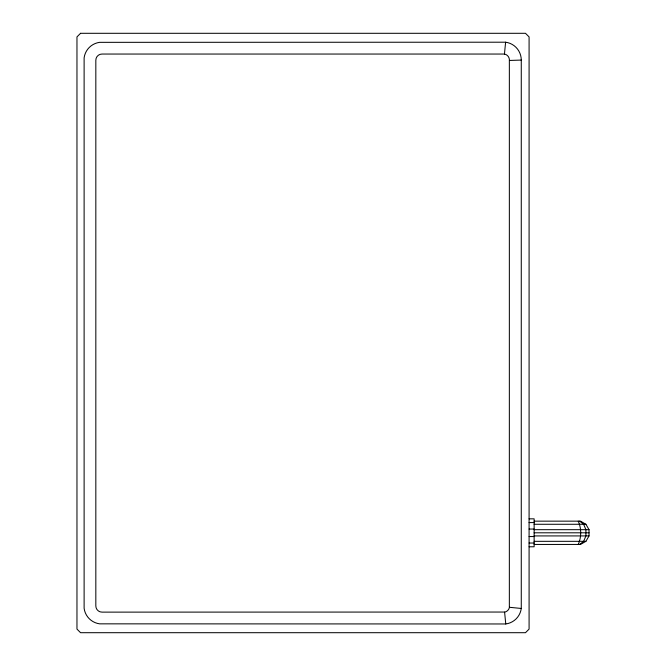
<?xml version="1.0" encoding="UTF-8"?>
<svg xmlns="http://www.w3.org/2000/svg" width="666" height="666" viewBox="0 0 666 666"><rect width="100%" height="100%" fill="white"/><g stroke="black" fill="none" stroke-linecap="round" stroke-linejoin="round"><path stroke-width="1" d="M504.445 54.046L504.845 54.129A6.152 6.152 0 0 1 509.357 59.266L509.348 607.7A6.152 6.152 0 0 1 505.003 612.046L102.006 612.129A6.177 6.177 0 0 1 95.829 605.952L95.829 60.223A6.177 6.177 0 0 1 102.006 54.046L504.445 54.046L505.611 42.208L99.65 42.341A18.04 18.04 0 0 0 84.116 57.867L84.116 608.308A18.04 18.04 0 0 0 99.65 623.842L505.76 623.967A18.015 18.015 0 0 0 521.27 608.458L521.27 60.073A18.015 18.015 0 0 0 505.611 42.208M578.23 544.447C581.526 537.329 581.526 528.271 578.23 521.153M534.132 544.447L580.511 544.447L585.913 541.325L589.035 535.922L589.035 529.678L585.913 524.275L580.511 521.153L534.132 521.153M579.678 544.447L583.632 541.325L585.913 535.922L585.913 529.678L583.632 524.275L579.678 521.153M509.432 60.456L521.27 60.073M529.087 518.831L534.132 518.831L534.132 546.769L529.087 546.769M529.087 522.569L534.132 522.569M534.132 524.275L585.913 524.275M529.087 529.054L534.132 529.054M534.132 529.678L589.035 529.678M534.132 532.8L589.035 532.8M534.132 535.922L589.035 535.922M529.087 536.546L534.132 536.546M534.132 541.325L585.913 541.325M529.087 543.031L534.132 543.031M509.432 607.292L521.27 608.458M504.595 612.129L505.76 623.967M80.569 33.3L76.965 36.905L76.965 629.095L80.569 632.7L525.482 632.7L529.087 629.095L529.087 36.905L525.482 33.3L80.569 33.3"/></g></svg>
